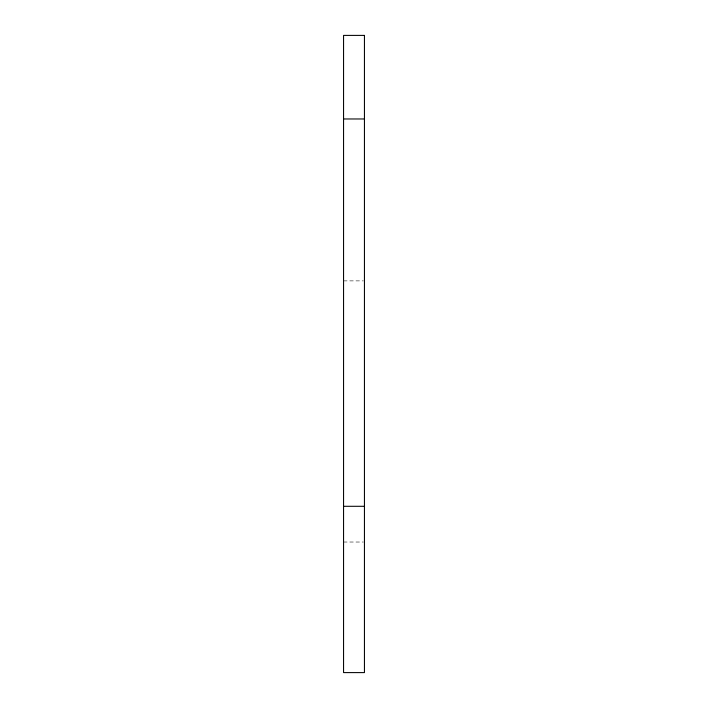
<?xml version="1.0" encoding="UTF-8"?>
<svg xmlns="http://www.w3.org/2000/svg" width="708" height="708" viewBox="0 0 708 708"><rect width="100%" height="100%" fill="white"/><g stroke="black" fill="none" stroke-linecap="round" stroke-linejoin="round"><path stroke-width="0.53" stroke-dasharray="3.54 2.66" d="M343.557 280.881L363.346 280.881M343.557 542.027L363.346 542.027"/><path stroke-width="1.06" d="M343.557 118.971L364.443 118.971M343.557 506.3L364.443 506.3M364.443 35.4L343.557 35.4L343.557 672.6L364.443 672.6L364.443 35.4"/></g></svg>
